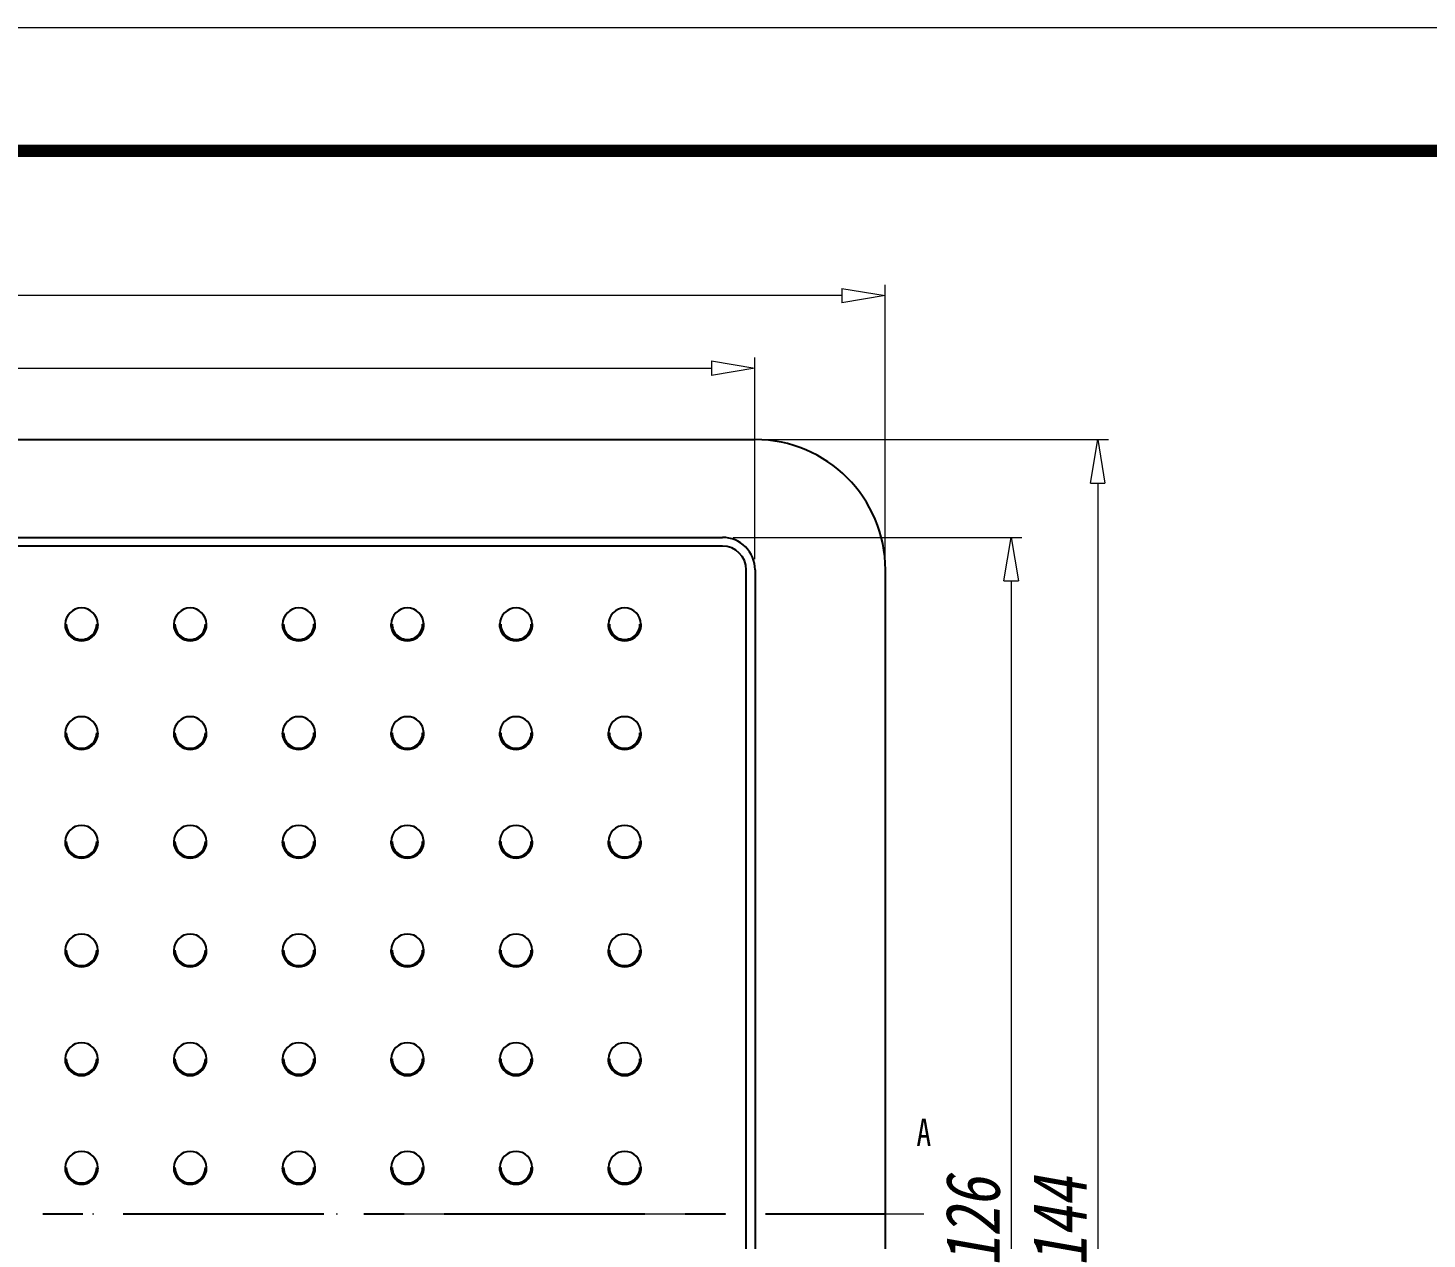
# Model space of a CAD drawing. Header units: millimetres. Extents: x 2151 to 2806, y 681 to 1136.
# Drawn here: x 2346.6 to 2475.4, y 1024.8 to 1136.3 of the extents above; entities that cross this region are included whole.
import ezdxf
from ezdxf.enums import TextEntityAlignment as Align

# ---------------------------------------------------------------- set-up
doc = ezdxf.new("R2010")
doc.units = ezdxf.units.MM
doc.linetypes.add('CENTER', pattern=[50.8, 31.75, -6.35, 6.35, -6.35])
doc.linetypes.add('DIVIDE', pattern=[31.75, 12.7, -6.35, 0, -6.35, 0, -6.35])
for name, color, linetype, lineweight in [('dim', 82, 'Continuous', 9), ('from', 7, 'Continuous', 13), ('hatch', 56, 'Continuous', 9)]:
    doc.layers.add(name, color=color, linetype=linetype, lineweight=lineweight)
doc.styles.add('wuwei', font='SimSun.ttf', dxfattribs={"width": 0.8, "oblique": 10})
doc.dimstyles.new('wuwei', dxfattribs={"dimscale": 2, "dimtxt": 2.5, "dimasz": 1.5, "dimexe": 0.3, "dimexo": 0.3, "dimgap": 0.5, "dimtad": 1, "dimdsep": 46, "dimtxsty": 'wuwei', "dimblk": 'CLOSEDBLANK', "dimcen": 0, "dimclrd": 42, "dimclre": 40, "dimclrt": 74, "dimazin": 2, "dimtfac": 1, "dimtofl": 0, "dimtmove": 0, "dimatfit": 3, "dimfxl": 0, "dimlwd": 5, "dimlwe": 5, "dimarcsym": 0})

# ---------------------------------------------------------------- blocks, each defined once
blk = doc.blocks.new('_ClosedBlank')
at = {"color": 0, "linetype": 'ByBlock', "lineweight": -2}
for p, q in [((-1, 0.167), (0, 0)), ((-1, 0.167), (-1, -0.167)), ((0, 0), (-1, -0.167))]:
    blk.add_line(p, q, dxfattribs=at)
blk = doc.blocks.new('*D19')
at = {"layer": 'Defpoints', "color": 0}
for p in [(2413.49, 1104.95), (2219.49, 1086.39), (2413.49, 1086.39)]:
    blk.add_point(p, dxfattribs=at)
at = {"layer": 'dim', "color": 40, "lineweight": 5}
for p, q in [((2219.49, 1087.39), (2219.49, 1105.95)), ((2413.49, 1087.39), (2413.49, 1105.95))]:
    blk.add_line(p, q, dxfattribs=at)
at = {"layer": 'dim', "color": 42, "lineweight": 5}
blk.add_line((2223.49, 1104.95), (2409.49, 1104.95), dxfattribs=at)
at = {"layer": 'dim', "color": 42, "lineweight": 5, "xscale": 4, "yscale": 4, "zscale": 4, "rotation": 180}
blk.add_blockref('_ClosedBlank', (2219.49, 1104.95), dxfattribs=at)
at = {"layer": 'dim', "color": 42, "lineweight": 5, "xscale": 4, "yscale": 4, "zscale": 4}
blk.add_blockref('_ClosedBlank', (2413.49, 1104.95), dxfattribs=at)
at = {"layer": 'dim', "color": 74, "insert": (2316.49, 1108.45), "char_height": 5, "attachment_point": 5, "style": 'wuwei'}
blk.add_mtext('194', dxfattribs=at)
blk = doc.blocks.new('*D20')
at = {"layer": 'Defpoints', "color": 0}
for p in [(2207.49, 1111.63), (2207.49, 1086.4), (2425.49, 1086.4)]:
    blk.add_point(p, dxfattribs=at)
at = {"layer": 'dim', "color": 40, "lineweight": 5}
for p, q in [((2207.49, 1087.4), (2207.49, 1112.63)), ((2425.49, 1087.4), (2425.49, 1112.63))]:
    blk.add_line(p, q, dxfattribs=at)
at = {"layer": 'dim', "color": 42, "lineweight": 5}
blk.add_line((2421.49, 1111.63), (2211.49, 1111.63), dxfattribs=at)
at = {"layer": 'dim', "color": 42, "lineweight": 5, "xscale": 4, "yscale": 4, "zscale": 4, "rotation": 180}
blk.add_blockref('_ClosedBlank', (2207.49, 1111.63), dxfattribs=at)
at = {"layer": 'dim', "color": 42, "lineweight": 5, "xscale": 4, "yscale": 4, "zscale": 4}
blk.add_blockref('_ClosedBlank', (2425.49, 1111.63), dxfattribs=at)
at = {"layer": 'dim', "color": 74, "insert": (2316.49, 1115.13), "char_height": 5, "attachment_point": 5, "style": 'wuwei'}
blk.add_mtext('218', dxfattribs=at)
blk = doc.blocks.new('*D21')
at = {"layer": 'Defpoints', "color": 0}
for p in [(2413.49, 1098.39), (2413.5, 954.39), (2445.04, 954.39)]:
    blk.add_point(p, dxfattribs=at)
at = {"layer": 'dim', "color": 40, "lineweight": 5}
for p, q in [((2414.49, 1098.39), (2446.04, 1098.39)), ((2414.5, 954.39), (2446.04, 954.39))]:
    blk.add_line(p, q, dxfattribs=at)
at = {"layer": 'dim', "color": 42, "lineweight": 5}
blk.add_line((2445.04, 1094.39), (2445.04, 958.39), dxfattribs=at)
at = {"layer": 'dim', "color": 42, "lineweight": 5, "xscale": 4, "yscale": 4, "zscale": 4}
for p, rotation in [((2445.04, 1098.39), 90), ((2445.04, 954.39), 270)]:
    blk.add_blockref('_ClosedBlank', p, dxfattribs=dict(at, rotation=rotation))
at = {"layer": 'dim', "color": 74, "insert": (2441.54, 1026.39), "char_height": 5, "attachment_point": 5, "rotation": 90, "style": 'wuwei'}
blk.add_mtext('144', dxfattribs=at)
blk = doc.blocks.new('*D22')
at = {"layer": 'Defpoints', "color": 0}
for p in [(2410.49, 1089.39), (2410.49, 963.39), (2437.07, 963.39)]:
    blk.add_point(p, dxfattribs=at)
at = {"layer": 'dim', "color": 40, "lineweight": 5}
for p, q in [((2411.49, 1089.39), (2438.07, 1089.39)), ((2411.49, 963.39), (2438.07, 963.39))]:
    blk.add_line(p, q, dxfattribs=at)
at = {"layer": 'dim', "color": 42, "lineweight": 5}
blk.add_line((2437.07, 1085.39), (2437.07, 967.39), dxfattribs=at)
at = {"layer": 'dim', "color": 42, "lineweight": 5, "xscale": 4, "yscale": 4, "zscale": 4}
for p, rotation in [((2437.07, 1089.39), 90), ((2437.07, 963.39), 270)]:
    blk.add_blockref('_ClosedBlank', p, dxfattribs=dict(at, rotation=rotation))
at = {"layer": 'dim', "color": 74, "insert": (2433.57, 1026.39), "char_height": 5, "attachment_point": 5, "rotation": 90, "style": 'wuwei'}
blk.add_mtext('126', dxfattribs=at)

msp = doc.modelspace()

# ---------------------------------------------------------------- linework, layer by layer
at = {"color": 7, "linetype": 'Continuous'}
for p, q in [((2258.069, 1098.39), (2413.502, 1098.39)), ((2222.494, 1089.39), (2410.494, 1089.39)), ((2410.494, 1088.59), (2222.494, 1088.59)), ((2412.694, 966.39), (2412.694, 1086.39)), ((2413.494, 1086.39), (2413.494, 966.39)), ((2425.494, 966.382), (2425.494, 1086.397)), ((2350.095, 1081.414), (2349.995, 1081.414)), ((2352.994, 1081.414), (2352.894, 1081.414)), ((2353, 1081.409), (2353.005, 1081.403)), ((2360.095, 1081.414), (2359.995, 1081.414)), ((2362.994, 1081.414), (2362.894, 1081.414)), ((2363, 1081.409), (2363.005, 1081.403)), ((2370.095, 1081.414), (2369.995, 1081.414)), ((2372.994, 1081.414), (2372.894, 1081.414)), ((2373, 1081.409), (2373.005, 1081.403)), ((2380.095, 1081.414), (2379.995, 1081.414)), ((2382.994, 1081.414), (2382.894, 1081.414)), ((2383, 1081.409), (2383.005, 1081.403)), ((2390.095, 1081.414), (2389.995, 1081.414)), ((2392.994, 1081.414), (2392.894, 1081.414)), ((2393, 1081.409), (2393.005, 1081.403)), ((2400.095, 1081.414), (2399.995, 1081.414)), ((2402.994, 1081.414), (2402.894, 1081.414)), ((2403, 1081.409), (2403.005, 1081.403)), ((2350.095, 1071.414), (2349.995, 1071.414)), ((2350.371, 1070.39), (2350.546, 1070.39)), ((2352.994, 1071.414), (2352.894, 1071.414)), ((2353, 1071.409), (2353.005, 1071.403)), ((2360.095, 1071.414), (2359.995, 1071.414)), ((2360.371, 1070.39), (2360.546, 1070.39)), ((2362.443, 1070.39), (2362.618, 1070.39)), ((2362.994, 1071.414), (2362.894, 1071.414)), ((2363, 1071.409), (2363.005, 1071.403)), ((2370.095, 1071.414), (2369.995, 1071.414)), ((2372.443, 1070.39), (2372.618, 1070.39)), ((2372.994, 1071.414), (2372.894, 1071.414)), ((2373, 1071.409), (2373.005, 1071.403)), ((2380.095, 1071.414), (2379.995, 1071.414)), ((2380.371, 1070.39), (2380.546, 1070.39)), ((2382.994, 1071.414), (2382.894, 1071.414)), ((2383, 1071.409), (2383.005, 1071.403)), ((2390.095, 1071.414), (2389.995, 1071.414)), ((2392.994, 1071.414), (2392.894, 1071.414)), ((2393, 1071.409), (2393.005, 1071.403)), ((2400.095, 1071.414), (2399.995, 1071.414)), ((2402.994, 1071.414), (2402.894, 1071.414)), ((2403, 1071.409), (2403.005, 1071.403)), ((2350.926, 1069.988), (2351.494, 1069.988)), ((2351.521, 1070.025), (2351.521, 1069.87)), ((2371.468, 1069.87), (2371.468, 1070.025)), ((2371.494, 1069.988), (2372.063, 1069.988)), ((2380.926, 1069.988), (2381.093, 1069.988)), ((2381.093, 1069.988), (2381.147, 1070.042)), ((2381.093, 1069.988), (2381.093, 1069.932)), ((2381.494, 1070.025), (2381.494, 1069.865)), ((2350.095, 1061.414), (2349.995, 1061.414)), ((2352.994, 1061.414), (2352.894, 1061.414)), ((2353, 1061.409), (2353.005, 1061.403)), ((2360.095, 1061.414), (2359.995, 1061.414)), ((2362.994, 1061.414), (2362.894, 1061.414)), ((2363, 1061.409), (2363.005, 1061.403)), ((2370.095, 1061.414), (2369.995, 1061.414)), ((2372.994, 1061.414), (2372.894, 1061.414)), ((2373, 1061.409), (2373.005, 1061.403)), ((2380.095, 1061.363), (2379.994, 1061.363)), ((2380.095, 1061.414), (2379.995, 1061.414)), ((2382.994, 1061.414), (2382.894, 1061.414)), ((2383, 1061.409), (2383.005, 1061.403)), ((2390.095, 1061.414), (2389.995, 1061.414)), ((2392.994, 1061.414), (2392.894, 1061.414)), ((2393, 1061.409), (2393.005, 1061.403)), ((2400.095, 1061.414), (2399.995, 1061.414)), ((2402.994, 1061.414), (2402.894, 1061.414)), ((2403, 1061.409), (2403.005, 1061.403)), ((2350.371, 1060.39), (2350.546, 1060.39)), ((2350.926, 1059.988), (2351.494, 1059.988)), ((2351.521, 1060.025), (2351.521, 1059.87)), ((2360.371, 1060.39), (2360.546, 1060.39)), ((2362.443, 1060.39), (2362.618, 1060.39)), ((2370.371, 1060.39), (2370.546, 1060.39)), ((2370.926, 1059.988), (2371.093, 1059.988)), ((2371.093, 1059.988), (2371.147, 1060.042)), ((2371.093, 1059.988), (2371.093, 1059.932)), ((2371.494, 1060.025), (2371.494, 1059.865)), ((2350.095, 1051.414), (2349.995, 1051.414)), ((2352.994, 1051.414), (2352.894, 1051.414)), ((2353, 1051.409), (2353.005, 1051.403)), ((2360.095, 1051.414), (2359.995, 1051.414)), ((2362.994, 1051.414), (2362.894, 1051.414)), ((2363, 1051.409), (2363.005, 1051.403)), ((2370.095, 1051.414), (2369.995, 1051.414)), ((2370.064, 1051.39), (2370.064, 1050.903)), ((2370.126, 1051.003), (2370.126, 1050.766)), ((2372.994, 1051.414), (2372.894, 1051.414)), ((2373, 1051.409), (2373.005, 1051.403)), ((2380.095, 1051.414), (2379.995, 1051.414)), ((2380.064, 1051.39), (2380.064, 1050.903)), ((2380.126, 1051.003), (2380.126, 1050.766)), ((2382.994, 1051.414), (2382.894, 1051.414)), ((2383, 1051.409), (2383.005, 1051.403)), ((2390.095, 1051.414), (2389.995, 1051.414)), ((2392.994, 1051.414), (2392.894, 1051.414)), ((2393, 1051.409), (2393.005, 1051.403)), ((2400.095, 1051.414), (2399.995, 1051.414)), ((2402.994, 1051.414), (2402.894, 1051.414)), ((2403, 1051.409), (2403.005, 1051.403)), ((2350.371, 1050.39), (2350.546, 1050.39)), ((2350.926, 1049.988), (2351.494, 1049.988)), ((2351.521, 1050.025), (2351.521, 1049.87)), ((2360.371, 1050.39), (2360.546, 1050.39)), ((2360.926, 1049.988), (2361.093, 1049.988)), ((2361.093, 1049.988), (2361.147, 1050.042)), ((2361.093, 1049.988), (2361.093, 1049.932)), ((2361.494, 1050.025), (2361.494, 1049.865)), ((2371.093, 1050.068), (2371.093, 1049.932)), ((2371.494, 1050.025), (2371.494, 1049.865)), ((2381.093, 1050.068), (2381.093, 1049.932)), ((2381.494, 1050.025), (2381.494, 1049.865)), ((2350.095, 1041.414), (2349.995, 1041.414)), ((2352.994, 1041.414), (2352.894, 1041.414)), ((2353, 1041.409), (2353.005, 1041.403)), ((2360.095, 1041.414), (2359.995, 1041.414)), ((2360.064, 1041.39), (2360.064, 1040.903)), ((2360.126, 1041.003), (2360.126, 1040.766)), ((2362.994, 1041.414), (2362.894, 1041.414)), ((2363, 1041.409), (2363.005, 1041.403)), ((2370.095, 1041.414), (2369.995, 1041.414)), ((2370.064, 1041.39), (2370.064, 1040.903)), ((2370.126, 1041.003), (2370.126, 1040.766)), ((2372.994, 1041.414), (2372.894, 1041.414)), ((2373, 1041.409), (2373.005, 1041.403)), ((2380.095, 1041.414), (2379.995, 1041.414)), ((2380.064, 1041.39), (2380.064, 1040.903)), ((2380.126, 1041.003), (2380.126, 1040.766)), ((2382.994, 1041.414), (2382.894, 1041.414)), ((2383, 1041.409), (2383.005, 1041.403)), ((2390.095, 1041.414), (2389.995, 1041.414)), ((2392.994, 1041.414), (2392.894, 1041.414)), ((2393, 1041.409), (2393.005, 1041.403)), ((2400.095, 1041.414), (2399.995, 1041.414)), ((2402.994, 1041.414), (2402.894, 1041.414)), ((2403, 1041.409), (2403.005, 1041.403)), ((2350.371, 1040.39), (2350.546, 1040.39)), ((2350.926, 1039.988), (2351.093, 1039.988)), ((2351.093, 1039.988), (2351.147, 1040.042)), ((2351.093, 1039.988), (2351.093, 1039.932)), ((2351.494, 1040.025), (2351.494, 1039.865)), ((2361.093, 1040.068), (2361.093, 1039.932)), ((2361.494, 1040.025), (2361.494, 1039.865)), ((2371.093, 1040.068), (2371.093, 1039.932)), ((2371.494, 1040.025), (2371.494, 1039.865)), ((2381.093, 1040.068), (2381.093, 1039.932)), ((2381.494, 1040.025), (2381.494, 1039.865)), ((2350.095, 1031.363), (2349.994, 1031.363)), ((2350.095, 1031.414), (2349.995, 1031.414)), ((2352.994, 1031.414), (2352.894, 1031.414)), ((2353, 1031.409), (2353.005, 1031.403)), ((2360.095, 1031.363), (2359.994, 1031.363)), ((2360.095, 1031.414), (2359.995, 1031.414)), ((2362.994, 1031.414), (2362.894, 1031.414)), ((2363, 1031.409), (2363.005, 1031.403)), ((2370.095, 1031.363), (2369.994, 1031.363)), ((2370.095, 1031.414), (2369.995, 1031.414)), ((2372.994, 1031.414), (2372.894, 1031.414)), ((2373, 1031.409), (2373.005, 1031.403)), ((2380.095, 1031.363), (2379.994, 1031.363)), ((2380.095, 1031.414), (2379.995, 1031.414)), ((2382.994, 1031.414), (2382.894, 1031.414)), ((2383, 1031.409), (2383.005, 1031.403)), ((2390.095, 1031.414), (2389.995, 1031.414)), ((2392.994, 1031.414), (2392.894, 1031.414)), ((2393, 1031.409), (2393.005, 1031.403)), ((2400.095, 1031.414), (2399.995, 1031.414)), ((2402.994, 1031.414), (2402.894, 1031.414)), ((2403, 1031.409), (2403.005, 1031.403))]:
    msp.add_line(p, q, dxfattribs=at)
at = {"color": 1, "linetype": 'CENTER', "ltscale": 0.582}
msp.add_line((2207.494, 1027.14), (2425.494, 1027.14), dxfattribs=at)
at = {"color": 7, "linetype": 'Continuous'}
for centre, radius, start, end in [((2410.494, 1086.39), 3, 0, 90), ((2410.494, 1086.39), 2.2, 0, 90), ((2351.494, 1081.39), 1.5, 0.93375, 179.06625), ((2361.494, 1081.39), 1.5, 0.93375, 179.06625), ((2371.494, 1081.39), 1.5, 0.93375, 179.06625), ((2381.494, 1081.39), 1.5, 0.93375, 179.06625), ((2391.494, 1081.39), 1.5, 0.93375, 179.06625), ((2401.494, 1081.39), 1.5, 0.93375, 179.06625), ((2351.295, 1081.339), 1.319, 187.31203, 194.7472), ((2351.494, 1081.39), 1.524, 194.67807, 345.32193), ((2351.494, 1081.39), 1.4, 178.99954, 1.00046), ((2361.295, 1081.339), 1.319, 187.31203, 194.7472), ((2361.494, 1081.39), 1.524, 194.67807, 345.32193), ((2361.494, 1081.39), 1.4, 178.99954, 1.00046), ((2371.295, 1081.339), 1.319, 187.31203, 194.7472), ((2371.494, 1081.39), 1.524, 194.67807, 345.32193), ((2371.494, 1081.39), 1.4, 178.99954, 1.00046), ((2381.295, 1081.339), 1.319, 187.31203, 194.7472), ((2381.494, 1081.39), 1.524, 194.67807, 345.32193), ((2381.494, 1081.39), 1.4, 178.99954, 1.00046), ((2391.295, 1081.339), 1.319, 187.31203, 194.7472), ((2391.494, 1081.39), 1.524, 194.67807, 345.32193), ((2391.494, 1081.39), 1.4, 178.99954, 1.00046), ((2401.295, 1081.339), 1.319, 187.31203, 194.7472), ((2401.494, 1081.39), 1.524, 194.67807, 345.32193), ((2401.494, 1081.39), 1.4, 178.99954, 1.00046), ((2351.494, 1071.39), 1.5, 0.93375, 179.06625), ((2361.494, 1071.39), 1.5, 0.93375, 179.06625), ((2371.494, 1071.39), 1.5, 0.93375, 179.06625), ((2381.494, 1071.39), 1.5, 0.93375, 179.06625), ((2391.494, 1071.39), 1.5, 0.93375, 179.06625), ((2401.494, 1071.39), 1.5, 0.93375, 179.06625), ((2351.295, 1071.339), 1.319, 187.31203, 194.7472), ((2351.494, 1071.39), 1.524, 194.67807, 345.32193), ((2351.494, 1071.39), 1.4, 178.99954, 1.00046), ((2361.295, 1071.339), 1.319, 187.31203, 194.7472), ((2361.494, 1071.39), 1.524, 194.67807, 345.32193), ((2361.494, 1071.39), 1.4, 178.99954, 1.00046), ((2371.295, 1071.339), 1.319, 187.31203, 194.7472), ((2371.494, 1071.39), 1.524, 194.67807, 345.32193), ((2371.494, 1071.39), 1.4, 178.99954, 1.00046), ((2381.295, 1071.339), 1.319, 187.31203, 194.7472), ((2381.494, 1071.39), 1.524, 194.67807, 345.32193), ((2381.494, 1071.39), 1.4, 178.99954, 1.00046), ((2391.295, 1071.339), 1.319, 187.31203, 194.7472), ((2391.494, 1071.39), 1.524, 194.67807, 345.32193), ((2391.494, 1071.39), 1.4, 178.99954, 1.00046), ((2401.295, 1071.339), 1.319, 187.31203, 194.7472), ((2401.494, 1071.39), 1.524, 194.67807, 345.32193), ((2401.494, 1071.39), 1.4, 178.99954, 1.00046), ((2351.494, 1061.39), 1.5, 0.93375, 179.06625), ((2361.494, 1061.39), 1.5, 0.93375, 179.06625), ((2371.494, 1061.39), 1.5, 0.93375, 179.06625), ((2381.494, 1061.39), 1.5, 0.93375, 179.06625), ((2391.494, 1061.39), 1.5, 0.93375, 179.06625), ((2401.494, 1061.39), 1.5, 0.93375, 179.06625), ((2351.494, 1061.39), 1.4, 178.99954, 1.00046), ((2361.494, 1061.39), 1.4, 178.99954, 1.00046), ((2371.494, 1061.39), 1.4, 178.99954, 1.00046), ((2381.494, 1061.39), 1.4, 178.99954, 1.00046), ((2391.494, 1061.39), 1.4, 178.99954, 1.00046), ((2401.494, 1061.39), 1.4, 178.99954, 1.00046), ((2351.295, 1061.339), 1.319, 187.31203, 194.7472), ((2351.494, 1061.39), 1.524, 194.67807, 345.32193), ((2361.295, 1061.339), 1.319, 187.31203, 194.7472), ((2361.494, 1061.39), 1.524, 194.67807, 345.32193), ((2371.295, 1061.339), 1.319, 187.31203, 194.7472), ((2371.494, 1061.39), 1.524, 194.67807, 345.32193), ((2381.295, 1061.339), 1.319, 187.31203, 194.7472), ((2381.494, 1061.39), 1.524, 194.67807, 345.32193), ((2391.295, 1061.339), 1.319, 187.31203, 194.7472), ((2391.494, 1061.39), 1.524, 194.67807, 345.32193), ((2401.295, 1061.339), 1.319, 187.31203, 194.7472), ((2401.494, 1061.39), 1.524, 194.67807, 345.32193), ((2351.494, 1051.39), 1.5, 0.93375, 179.06625), ((2361.494, 1051.39), 1.5, 0.93375, 179.06625), ((2371.494, 1051.39), 1.5, 0.93375, 179.06625), ((2381.494, 1051.39), 1.5, 0.93375, 179.06625), ((2391.494, 1051.39), 1.5, 0.93375, 179.06625), ((2401.494, 1051.39), 1.5, 0.93375, 179.06625), ((2351.295, 1051.339), 1.319, 187.31203, 194.7472), ((2351.494, 1051.39), 1.524, 194.67807, 345.32193), ((2351.494, 1051.39), 1.4, 178.99954, 1.00046), ((2361.295, 1051.339), 1.319, 187.31203, 194.7472), ((2361.494, 1051.39), 1.524, 194.67807, 345.32193), ((2361.494, 1051.39), 1.4, 178.99954, 1.00046), ((2371.295, 1051.339), 1.319, 187.31203, 194.7472), ((2371.494, 1051.39), 1.524, 194.67807, 345.32193), ((2371.494, 1051.39), 1.4, 178.99954, 1.00046), ((2381.295, 1051.339), 1.319, 187.31203, 194.7472), ((2381.494, 1051.39), 1.524, 194.67807, 345.32193), ((2381.494, 1051.39), 1.4, 178.99954, 1.00046), ((2391.295, 1051.339), 1.319, 187.31203, 194.7472), ((2391.494, 1051.39), 1.524, 194.67807, 345.32193), ((2391.494, 1051.39), 1.4, 178.99954, 1.00046), ((2401.295, 1051.339), 1.319, 187.31203, 194.7472), ((2401.494, 1051.39), 1.524, 194.67807, 345.32193), ((2401.494, 1051.39), 1.4, 178.99954, 1.00046), ((2351.494, 1041.39), 1.5, 0.93375, 179.06625), ((2361.494, 1041.39), 1.5, 0.93375, 179.06625), ((2371.494, 1041.39), 1.5, 0.93375, 179.06625), ((2381.494, 1041.39), 1.5, 0.93375, 179.06625), ((2391.494, 1041.39), 1.5, 0.93375, 179.06625), ((2401.494, 1041.39), 1.5, 0.93375, 179.06625), ((2351.295, 1041.339), 1.319, 187.31203, 194.7472), ((2351.494, 1041.39), 1.524, 194.67807, 345.32193), ((2351.494, 1041.39), 1.4, 178.99954, 1.00046), ((2361.295, 1041.339), 1.319, 187.31203, 194.7472), ((2361.494, 1041.39), 1.524, 194.67807, 345.32193), ((2361.494, 1041.39), 1.4, 178.99954, 1.00046), ((2371.295, 1041.339), 1.319, 187.31203, 194.7472), ((2371.494, 1041.39), 1.524, 194.67807, 345.32193), ((2371.494, 1041.39), 1.4, 178.99954, 1.00046), ((2381.295, 1041.339), 1.319, 187.31203, 194.7472), ((2381.494, 1041.39), 1.524, 194.67807, 345.32193), ((2381.494, 1041.39), 1.4, 178.99954, 1.00046), ((2391.295, 1041.339), 1.319, 187.31203, 194.7472), ((2391.494, 1041.39), 1.524, 194.67807, 345.32193), ((2391.494, 1041.39), 1.4, 178.99954, 1.00046), ((2401.295, 1041.339), 1.319, 187.31203, 194.7472), ((2401.494, 1041.39), 1.524, 194.67807, 345.32193), ((2401.494, 1041.39), 1.4, 178.99954, 1.00046), ((2351.494, 1031.39), 1.5, 0.93375, 179.06625), ((2361.494, 1031.39), 1.5, 0.93375, 179.06625), ((2371.494, 1031.39), 1.5, 0.93375, 179.06625), ((2381.494, 1031.39), 1.5, 0.93375, 179.06625), ((2391.494, 1031.39), 1.5, 0.93375, 179.06625), ((2401.494, 1031.39), 1.5, 0.93375, 179.06625), ((2351.295, 1031.339), 1.319, 187.31203, 194.7472), ((2351.494, 1031.39), 1.524, 194.67807, 345.32193), ((2351.494, 1031.39), 1.4, 178.99954, 1.00046), ((2361.295, 1031.339), 1.319, 187.31203, 194.7472), ((2361.494, 1031.39), 1.524, 194.67807, 345.32193), ((2361.494, 1031.39), 1.4, 178.99954, 1.00046), ((2371.295, 1031.339), 1.319, 187.31203, 194.7472), ((2371.494, 1031.39), 1.524, 194.67807, 345.32193), ((2371.494, 1031.39), 1.4, 178.99954, 1.00046), ((2381.295, 1031.339), 1.319, 187.31203, 194.7472), ((2381.494, 1031.39), 1.524, 194.67807, 345.32193), ((2381.494, 1031.39), 1.4, 178.99954, 1.00046), ((2391.295, 1031.339), 1.319, 187.31203, 194.7472), ((2391.494, 1031.39), 1.524, 194.67807, 345.32193), ((2391.494, 1031.39), 1.4, 178.99954, 1.00046), ((2401.295, 1031.339), 1.319, 187.31203, 194.7472), ((2401.494, 1031.39), 1.524, 194.67807, 345.32193), ((2401.494, 1031.39), 1.4, 178.99954, 1.00046), ((2405.093, 1033.687), 5.449, 221.56092, 223.88723), ((2405.096, 1033.691), 5.402, 222.70193, 224.54035), ((2405.095, 1033.691), 5.097, 226.14291, 228.36716)]:
    msp.add_arc(centre, radius, start, end, dxfattribs=at)
msp.add_ellipse((2413.487, 1086.382), major_axis=(8.496, 8.496), ratio=0.9987828, start_param=-0.7847892, end_param=0.7847892, dxfattribs=at)
for points, start_tangent, end_tangent in [([(2349.98, 1081.39), (2349.977, 1081.309), (2349.987, 1081.171)], (-0.12877, -0.9916745), (0.1259544, -0.992036)), ([(2349.981, 1081.399), (2349.98, 1081.39)], (-0.2560119, -0.9666736), (-0.12877, -0.9916745)), ([(2349.984, 1081.403), (2349.981, 1081.399)], (-0.7102542, -0.7039453), (-0.2560119, -0.9666736)), ([(2352.969, 1081.003), (2353.002, 1081.171), (2353.012, 1081.309), (2353.009, 1081.39)], (0.2533877, 0.9673648), (-0.12877, 0.9916745)), ([(2353.009, 1081.39), (2353.007, 1081.399), (2353.005, 1081.4)], (-0.12877, 0.9916745), (-0.9641251, 0.2654483)), ([(2359.98, 1081.39), (2359.977, 1081.309), (2359.987, 1081.171)], (-0.12877, -0.9916745), (0.1259544, -0.992036)), ([(2359.981, 1081.399), (2359.98, 1081.39)], (-0.2560119, -0.9666736), (-0.12877, -0.9916745)), ([(2359.984, 1081.403), (2359.981, 1081.399)], (-0.7102542, -0.7039453), (-0.2560119, -0.9666736)), ([(2362.969, 1081.003), (2363.002, 1081.171), (2363.012, 1081.309), (2363.009, 1081.39)], (0.2533877, 0.9673648), (-0.12877, 0.9916745)), ([(2363.009, 1081.39), (2363.007, 1081.399), (2363.005, 1081.4)], (-0.12877, 0.9916745), (-0.9641251, 0.2654483)), ([(2369.98, 1081.39), (2369.977, 1081.309), (2369.987, 1081.171)], (-0.12877, -0.9916745), (0.1259544, -0.992036)), ([(2369.981, 1081.399), (2369.98, 1081.39)], (-0.2560119, -0.9666736), (-0.12877, -0.9916745)), ([(2369.984, 1081.403), (2369.981, 1081.399)], (-0.7102542, -0.7039453), (-0.2560119, -0.9666736)), ([(2372.969, 1081.003), (2373.002, 1081.171), (2373.012, 1081.309), (2373.009, 1081.39)], (0.2533877, 0.9673648), (-0.12877, 0.9916745)), ([(2373.009, 1081.39), (2373.007, 1081.399), (2373.005, 1081.4)], (-0.12877, 0.9916745), (-0.9641251, 0.2654483)), ([(2379.98, 1081.39), (2379.977, 1081.309), (2379.987, 1081.171)], (-0.12877, -0.9916745), (0.1259544, -0.992036)), ([(2379.981, 1081.399), (2379.98, 1081.39)], (-0.2560119, -0.9666736), (-0.12877, -0.9916745)), ([(2379.984, 1081.403), (2379.981, 1081.399)], (-0.7102542, -0.7039453), (-0.2560119, -0.9666736)), ([(2382.969, 1081.003), (2383.002, 1081.171), (2383.012, 1081.309), (2383.009, 1081.39)], (0.2533877, 0.9673648), (-0.12877, 0.9916745)), ([(2383.009, 1081.39), (2383.007, 1081.399), (2383.005, 1081.4)], (-0.12877, 0.9916745), (-0.9641251, 0.2654483)), ([(2389.98, 1081.39), (2389.977, 1081.309), (2389.987, 1081.171)], (-0.12877, -0.9916745), (0.1259544, -0.992036)), ([(2389.981, 1081.399), (2389.98, 1081.39)], (-0.2560119, -0.9666736), (-0.12877, -0.9916745)), ([(2389.984, 1081.403), (2389.981, 1081.399)], (-0.7102542, -0.7039453), (-0.2560119, -0.9666736)), ([(2392.969, 1081.003), (2393.002, 1081.171), (2393.012, 1081.309), (2393.009, 1081.39)], (0.2533877, 0.9673648), (-0.12877, 0.9916745)), ([(2393.009, 1081.39), (2393.007, 1081.399), (2393.005, 1081.4)], (-0.12877, 0.9916745), (-0.9641251, 0.2654483)), ([(2399.98, 1081.39), (2399.977, 1081.309), (2399.987, 1081.171)], (-0.12877, -0.9916745), (0.1259544, -0.992036)), ([(2399.981, 1081.399), (2399.98, 1081.39)], (-0.2560119, -0.9666736), (-0.12877, -0.9916745)), ([(2399.984, 1081.403), (2399.981, 1081.399)], (-0.7102542, -0.7039453), (-0.2560119, -0.9666736)), ([(2402.969, 1081.003), (2403.002, 1081.171), (2403.012, 1081.309), (2403.009, 1081.39)], (0.2533877, 0.9673648), (-0.12877, 0.9916745)), ([(2403.009, 1081.39), (2403.007, 1081.399), (2403.005, 1081.4)], (-0.12877, 0.9916745), (-0.9641251, 0.2654483)), ([(2349.98, 1071.39), (2349.977, 1071.309), (2349.987, 1071.171)], (-0.12877, -0.9916745), (0.1259544, -0.992036)), ([(2349.981, 1071.399), (2349.98, 1071.39)], (-0.2560119, -0.9666736), (-0.12877, -0.9916745)), ([(2349.984, 1071.403), (2349.981, 1071.399)], (-0.7102542, -0.7039453), (-0.2560119, -0.9666736)), ([(2352.969, 1071.003), (2353.002, 1071.171), (2353.012, 1071.309), (2353.009, 1071.39)], (0.2533877, 0.9673648), (-0.12877, 0.9916745)), ([(2353.009, 1071.39), (2353.007, 1071.399), (2353.005, 1071.4)], (-0.12877, 0.9916745), (-0.9641251, 0.2654483)), ([(2359.98, 1071.39), (2359.977, 1071.309), (2359.987, 1071.171)], (-0.12877, -0.9916745), (0.1259544, -0.992036)), ([(2359.981, 1071.399), (2359.98, 1071.39)], (-0.2560119, -0.9666736), (-0.12877, -0.9916745)), ([(2359.984, 1071.403), (2359.981, 1071.399)], (-0.7102542, -0.7039453), (-0.2560119, -0.9666736)), ([(2362.969, 1071.003), (2363.002, 1071.171), (2363.012, 1071.309), (2363.009, 1071.39)], (0.2533877, 0.9673648), (-0.12877, 0.9916745)), ([(2363.009, 1071.39), (2363.007, 1071.399), (2363.005, 1071.4)], (-0.12877, 0.9916745), (-0.9641251, 0.2654483)), ([(2369.98, 1071.39), (2369.977, 1071.309), (2369.987, 1071.171)], (-0.12877, -0.9916745), (0.1259544, -0.992036)), ([(2369.981, 1071.399), (2369.98, 1071.39)], (-0.2560119, -0.9666736), (-0.12877, -0.9916745)), ([(2369.984, 1071.403), (2369.981, 1071.399)], (-0.7102542, -0.7039453), (-0.2560119, -0.9666736)), ([(2372.969, 1071.003), (2373.002, 1071.171), (2373.012, 1071.309), (2373.009, 1071.39)], (0.2533877, 0.9673648), (-0.12877, 0.9916745)), ([(2373.009, 1071.39), (2373.007, 1071.399), (2373.005, 1071.4)], (-0.12877, 0.9916745), (-0.9641251, 0.2654483)), ([(2379.98, 1071.39), (2379.977, 1071.309), (2379.987, 1071.171)], (-0.12877, -0.9916745), (0.1259544, -0.992036)), ([(2379.981, 1071.399), (2379.98, 1071.39)], (-0.2560119, -0.9666736), (-0.12877, -0.9916745)), ([(2379.984, 1071.403), (2379.981, 1071.399)], (-0.7102542, -0.7039453), (-0.2560119, -0.9666736)), ([(2382.969, 1071.003), (2383.002, 1071.171), (2383.012, 1071.309), (2383.009, 1071.39)], (0.2533877, 0.9673648), (-0.12877, 0.9916745)), ([(2383.009, 1071.39), (2383.007, 1071.399), (2383.005, 1071.4)], (-0.12877, 0.9916745), (-0.9641251, 0.2654483)), ([(2389.98, 1071.39), (2389.977, 1071.309), (2389.987, 1071.171)], (-0.12877, -0.9916745), (0.1259544, -0.992036)), ([(2389.981, 1071.399), (2389.98, 1071.39)], (-0.2560119, -0.9666736), (-0.12877, -0.9916745)), ([(2389.984, 1071.403), (2389.981, 1071.399)], (-0.7102542, -0.7039453), (-0.2560119, -0.9666736)), ([(2392.969, 1071.003), (2393.002, 1071.171), (2393.012, 1071.309), (2393.009, 1071.39)], (0.2533877, 0.9673648), (-0.12877, 0.9916745)), ([(2393.009, 1071.39), (2393.007, 1071.399), (2393.005, 1071.4)], (-0.12877, 0.9916745), (-0.9641251, 0.2654483)), ([(2399.98, 1071.39), (2399.977, 1071.309), (2399.987, 1071.171)], (-0.12877, -0.9916745), (0.1259544, -0.992036)), ([(2399.981, 1071.399), (2399.98, 1071.39)], (-0.2560119, -0.9666736), (-0.12877, -0.9916745)), ([(2399.984, 1071.403), (2399.981, 1071.399)], (-0.7102542, -0.7039453), (-0.2560119, -0.9666736)), ([(2402.969, 1071.003), (2403.002, 1071.171), (2403.012, 1071.309), (2403.009, 1071.39)], (0.2533877, 0.9673648), (-0.12877, 0.9916745)), ([(2403.009, 1071.39), (2403.007, 1071.399), (2403.005, 1071.4)], (-0.12877, 0.9916745), (-0.9641251, 0.2654483)), ([(2349.98, 1061.39), (2349.977, 1061.309), (2349.987, 1061.171)], (-0.12877, -0.9916745), (0.1259544, -0.992036)), ([(2349.981, 1061.399), (2349.98, 1061.39)], (-0.2560119, -0.9666736), (-0.12877, -0.9916745)), ([(2349.984, 1061.403), (2349.981, 1061.399)], (-0.7102542, -0.7039453), (-0.2560119, -0.9666736)), ([(2352.969, 1061.003), (2353.002, 1061.171), (2353.012, 1061.309), (2353.009, 1061.39)], (0.2533877, 0.9673648), (-0.12877, 0.9916745)), ([(2353.009, 1061.39), (2353.007, 1061.399), (2353.005, 1061.4)], (-0.12877, 0.9916745), (-0.9641251, 0.2654483)), ([(2359.98, 1061.39), (2359.977, 1061.309), (2359.987, 1061.171)], (-0.12877, -0.9916745), (0.1259544, -0.992036)), ([(2359.981, 1061.399), (2359.98, 1061.39)], (-0.2560119, -0.9666736), (-0.12877, -0.9916745)), ([(2359.984, 1061.403), (2359.981, 1061.399)], (-0.7102542, -0.7039453), (-0.2560119, -0.9666736)), ([(2362.969, 1061.003), (2363.002, 1061.171), (2363.012, 1061.309), (2363.009, 1061.39)], (0.2533877, 0.9673648), (-0.12877, 0.9916745)), ([(2363.009, 1061.39), (2363.007, 1061.399), (2363.005, 1061.4)], (-0.12877, 0.9916745), (-0.9641251, 0.2654483)), ([(2369.98, 1061.39), (2369.977, 1061.309), (2369.987, 1061.171)], (-0.12877, -0.9916745), (0.1259544, -0.992036)), ([(2369.981, 1061.399), (2369.98, 1061.39)], (-0.2560119, -0.9666736), (-0.12877, -0.9916745)), ([(2369.984, 1061.403), (2369.981, 1061.399)], (-0.7102542, -0.7039453), (-0.2560119, -0.9666736)), ([(2372.969, 1061.003), (2373.002, 1061.171), (2373.012, 1061.309), (2373.009, 1061.39)], (0.2533877, 0.9673648), (-0.12877, 0.9916745)), ([(2373.009, 1061.39), (2373.007, 1061.399), (2373.005, 1061.4)], (-0.12877, 0.9916745), (-0.9641251, 0.2654483)), ([(2379.98, 1061.39), (2379.977, 1061.309), (2379.987, 1061.171)], (-0.12877, -0.9916745), (0.1259544, -0.992036)), ([(2379.981, 1061.399), (2379.98, 1061.39)], (-0.2560119, -0.9666736), (-0.12877, -0.9916745)), ([(2379.984, 1061.403), (2379.981, 1061.399)], (-0.7102542, -0.7039453), (-0.2560119, -0.9666736)), ([(2382.969, 1061.003), (2383.002, 1061.171), (2383.012, 1061.309), (2383.009, 1061.39)], (0.2533877, 0.9673648), (-0.12877, 0.9916745)), ([(2383.009, 1061.39), (2383.007, 1061.399), (2383.005, 1061.4)], (-0.12877, 0.9916745), (-0.9641251, 0.2654483)), ([(2389.98, 1061.39), (2389.977, 1061.309), (2389.987, 1061.171)], (-0.12877, -0.9916745), (0.1259544, -0.992036)), ([(2389.981, 1061.399), (2389.98, 1061.39)], (-0.2560119, -0.9666736), (-0.12877, -0.9916745)), ([(2389.984, 1061.403), (2389.981, 1061.399)], (-0.7102542, -0.7039453), (-0.2560119, -0.9666736)), ([(2392.969, 1061.003), (2393.002, 1061.171), (2393.012, 1061.309), (2393.009, 1061.39)], (0.2533877, 0.9673648), (-0.12877, 0.9916745)), ([(2393.009, 1061.39), (2393.007, 1061.399), (2393.005, 1061.4)], (-0.12877, 0.9916745), (-0.9641251, 0.2654483)), ([(2399.98, 1061.39), (2399.977, 1061.309), (2399.987, 1061.171)], (-0.12877, -0.9916745), (0.1259544, -0.992036)), ([(2399.981, 1061.399), (2399.98, 1061.39)], (-0.2560119, -0.9666736), (-0.12877, -0.9916745)), ([(2399.984, 1061.403), (2399.981, 1061.399)], (-0.7102542, -0.7039453), (-0.2560119, -0.9666736)), ([(2402.969, 1061.003), (2403.002, 1061.171), (2403.012, 1061.309), (2403.009, 1061.39)], (0.2533877, 0.9673648), (-0.12877, 0.9916745)), ([(2403.009, 1061.39), (2403.007, 1061.399), (2403.005, 1061.4)], (-0.12877, 0.9916745), (-0.9641251, 0.2654483)), ([(2349.98, 1051.39), (2349.977, 1051.309), (2349.987, 1051.171)], (-0.12877, -0.9916745), (0.1259544, -0.992036)), ([(2349.981, 1051.399), (2349.98, 1051.39)], (-0.2560119, -0.9666736), (-0.12877, -0.9916745)), ([(2349.984, 1051.403), (2349.981, 1051.399)], (-0.7102542, -0.7039453), (-0.2560119, -0.9666736)), ([(2352.969, 1051.003), (2353.002, 1051.171), (2353.012, 1051.309), (2353.009, 1051.39)], (0.2533877, 0.9673648), (-0.12877, 0.9916745)), ([(2353.009, 1051.39), (2353.007, 1051.399), (2353.005, 1051.4)], (-0.12877, 0.9916745), (-0.9641251, 0.2654483)), ([(2359.98, 1051.39), (2359.977, 1051.309), (2359.987, 1051.171)], (-0.12877, -0.9916745), (0.1259544, -0.992036)), ([(2359.981, 1051.399), (2359.98, 1051.39)], (-0.2560119, -0.9666736), (-0.12877, -0.9916745)), ([(2359.984, 1051.403), (2359.981, 1051.399)], (-0.7102542, -0.7039453), (-0.2560119, -0.9666736)), ([(2362.969, 1051.003), (2363.002, 1051.171), (2363.012, 1051.309), (2363.009, 1051.39)], (0.2533877, 0.9673648), (-0.12877, 0.9916745)), ([(2363.009, 1051.39), (2363.007, 1051.399), (2363.005, 1051.4)], (-0.12877, 0.9916745), (-0.9641251, 0.2654483)), ([(2369.98, 1051.39), (2369.977, 1051.309), (2369.987, 1051.171)], (-0.12877, -0.9916745), (0.1259544, -0.992036)), ([(2369.981, 1051.399), (2369.98, 1051.39)], (-0.2560119, -0.9666736), (-0.12877, -0.9916745)), ([(2369.984, 1051.403), (2369.981, 1051.399)], (-0.7102542, -0.7039453), (-0.2560119, -0.9666736)), ([(2372.969, 1051.003), (2373.002, 1051.171), (2373.012, 1051.309), (2373.009, 1051.39)], (0.2533877, 0.9673648), (-0.12877, 0.9916745)), ([(2373.009, 1051.39), (2373.007, 1051.399), (2373.005, 1051.4)], (-0.12877, 0.9916745), (-0.9641251, 0.2654483)), ([(2379.98, 1051.39), (2379.977, 1051.309), (2379.987, 1051.171)], (-0.12877, -0.9916745), (0.1259544, -0.992036)), ([(2379.981, 1051.399), (2379.98, 1051.39)], (-0.2560119, -0.9666736), (-0.12877, -0.9916745)), ([(2379.984, 1051.403), (2379.981, 1051.399)], (-0.7102542, -0.7039453), (-0.2560119, -0.9666736)), ([(2382.969, 1051.003), (2383.002, 1051.171), (2383.012, 1051.309), (2383.009, 1051.39)], (0.2533877, 0.9673648), (-0.12877, 0.9916745)), ([(2383.009, 1051.39), (2383.007, 1051.399), (2383.005, 1051.4)], (-0.12877, 0.9916745), (-0.9641251, 0.2654483)), ([(2389.98, 1051.39), (2389.977, 1051.309), (2389.987, 1051.171)], (-0.12877, -0.9916745), (0.1259544, -0.992036)), ([(2389.981, 1051.399), (2389.98, 1051.39)], (-0.2560119, -0.9666736), (-0.12877, -0.9916745)), ([(2389.984, 1051.403), (2389.981, 1051.399)], (-0.7102542, -0.7039453), (-0.2560119, -0.9666736)), ([(2392.969, 1051.003), (2393.002, 1051.171), (2393.012, 1051.309), (2393.009, 1051.39)], (0.2533877, 0.9673648), (-0.12877, 0.9916745)), ([(2393.009, 1051.39), (2393.007, 1051.399), (2393.005, 1051.4)], (-0.12877, 0.9916745), (-0.9641251, 0.2654483)), ([(2399.98, 1051.39), (2399.977, 1051.309), (2399.987, 1051.171)], (-0.12877, -0.9916745), (0.1259544, -0.992036)), ([(2399.981, 1051.399), (2399.98, 1051.39)], (-0.2560119, -0.9666736), (-0.12877, -0.9916745)), ([(2399.984, 1051.403), (2399.981, 1051.399)], (-0.7102542, -0.7039453), (-0.2560119, -0.9666736)), ([(2402.969, 1051.003), (2403.002, 1051.171), (2403.012, 1051.309), (2403.009, 1051.39)], (0.2533877, 0.9673648), (-0.12877, 0.9916745)), ([(2403.009, 1051.39), (2403.007, 1051.399), (2403.005, 1051.4)], (-0.12877, 0.9916745), (-0.9641251, 0.2654483)), ([(2349.98, 1041.39), (2349.977, 1041.309), (2349.987, 1041.171)], (-0.12877, -0.9916745), (0.1259544, -0.992036)), ([(2349.981, 1041.399), (2349.98, 1041.39)], (-0.2560119, -0.9666736), (-0.12877, -0.9916745)), ([(2349.984, 1041.403), (2349.981, 1041.399)], (-0.7102542, -0.7039453), (-0.2560119, -0.9666736)), ([(2352.969, 1041.003), (2353.002, 1041.171), (2353.012, 1041.309), (2353.009, 1041.39)], (0.2533877, 0.9673648), (-0.12877, 0.9916745)), ([(2353.009, 1041.39), (2353.007, 1041.399), (2353.005, 1041.4)], (-0.12877, 0.9916745), (-0.9641251, 0.2654483)), ([(2359.98, 1041.39), (2359.977, 1041.309), (2359.987, 1041.171)], (-0.12877, -0.9916745), (0.1259544, -0.992036)), ([(2359.981, 1041.399), (2359.98, 1041.39)], (-0.2560119, -0.9666736), (-0.12877, -0.9916745)), ([(2359.984, 1041.403), (2359.981, 1041.399)], (-0.7102542, -0.7039453), (-0.2560119, -0.9666736)), ([(2362.969, 1041.003), (2363.002, 1041.171), (2363.012, 1041.309), (2363.009, 1041.39)], (0.2533877, 0.9673648), (-0.12877, 0.9916745)), ([(2363.009, 1041.39), (2363.007, 1041.399), (2363.005, 1041.4)], (-0.12877, 0.9916745), (-0.9641251, 0.2654483)), ([(2369.98, 1041.39), (2369.977, 1041.309), (2369.987, 1041.171)], (-0.12877, -0.9916745), (0.1259544, -0.992036)), ([(2369.981, 1041.399), (2369.98, 1041.39)], (-0.2560119, -0.9666736), (-0.12877, -0.9916745)), ([(2369.984, 1041.403), (2369.981, 1041.399)], (-0.7102542, -0.7039453), (-0.2560119, -0.9666736)), ([(2372.969, 1041.003), (2373.002, 1041.171), (2373.012, 1041.309), (2373.009, 1041.39)], (0.2533877, 0.9673648), (-0.12877, 0.9916745)), ([(2373.009, 1041.39), (2373.007, 1041.399), (2373.005, 1041.4)], (-0.12877, 0.9916745), (-0.9641251, 0.2654483)), ([(2379.98, 1041.39), (2379.977, 1041.309), (2379.987, 1041.171)], (-0.12877, -0.9916745), (0.1259544, -0.992036)), ([(2379.981, 1041.399), (2379.98, 1041.39)], (-0.2560119, -0.9666736), (-0.12877, -0.9916745)), ([(2379.984, 1041.403), (2379.981, 1041.399)], (-0.7102542, -0.7039453), (-0.2560119, -0.9666736)), ([(2382.969, 1041.003), (2383.002, 1041.171), (2383.012, 1041.309), (2383.009, 1041.39)], (0.2533877, 0.9673648), (-0.12877, 0.9916745)), ([(2383.009, 1041.39), (2383.007, 1041.399), (2383.005, 1041.4)], (-0.12877, 0.9916745), (-0.9641251, 0.2654483)), ([(2389.98, 1041.39), (2389.977, 1041.309), (2389.987, 1041.171)], (-0.12877, -0.9916745), (0.1259544, -0.992036)), ([(2389.981, 1041.399), (2389.98, 1041.39)], (-0.2560119, -0.9666736), (-0.12877, -0.9916745)), ([(2389.984, 1041.403), (2389.981, 1041.399)], (-0.7102542, -0.7039453), (-0.2560119, -0.9666736)), ([(2392.969, 1041.003), (2393.002, 1041.171), (2393.012, 1041.309), (2393.009, 1041.39)], (0.2533877, 0.9673648), (-0.12877, 0.9916745)), ([(2393.009, 1041.39), (2393.007, 1041.399), (2393.005, 1041.4)], (-0.12877, 0.9916745), (-0.9641251, 0.2654483)), ([(2399.98, 1041.39), (2399.977, 1041.309), (2399.987, 1041.171)], (-0.12877, -0.9916745), (0.1259544, -0.992036)), ([(2399.981, 1041.399), (2399.98, 1041.39)], (-0.2560119, -0.9666736), (-0.12877, -0.9916745)), ([(2399.984, 1041.403), (2399.981, 1041.399)], (-0.7102542, -0.7039453), (-0.2560119, -0.9666736)), ([(2402.969, 1041.003), (2403.002, 1041.171), (2403.012, 1041.309), (2403.009, 1041.39)], (0.2533877, 0.9673648), (-0.12877, 0.9916745)), ([(2403.009, 1041.39), (2403.007, 1041.399), (2403.005, 1041.4)], (-0.12877, 0.9916745), (-0.9641251, 0.2654483)), ([(2349.98, 1031.39), (2349.977, 1031.309), (2349.987, 1031.171)], (-0.12877, -0.9916745), (0.1259544, -0.992036)), ([(2349.981, 1031.399), (2349.98, 1031.39)], (-0.2560119, -0.9666736), (-0.12877, -0.9916745)), ([(2349.984, 1031.403), (2349.981, 1031.399)], (-0.7102542, -0.7039453), (-0.2560119, -0.9666736)), ([(2352.969, 1031.003), (2353.002, 1031.171), (2353.012, 1031.309), (2353.009, 1031.39)], (0.2533877, 0.9673648), (-0.12877, 0.9916745)), ([(2353.009, 1031.39), (2353.007, 1031.399), (2353.005, 1031.4)], (-0.12877, 0.9916745), (-0.9641251, 0.2654483)), ([(2359.98, 1031.39), (2359.977, 1031.309), (2359.987, 1031.171)], (-0.12877, -0.9916745), (0.1259544, -0.992036)), ([(2359.981, 1031.399), (2359.98, 1031.39)], (-0.2560119, -0.9666736), (-0.12877, -0.9916745)), ([(2359.984, 1031.403), (2359.981, 1031.399)], (-0.7102542, -0.7039453), (-0.2560119, -0.9666736)), ([(2362.969, 1031.003), (2363.002, 1031.171), (2363.012, 1031.309), (2363.009, 1031.39)], (0.2533877, 0.9673648), (-0.12877, 0.9916745)), ([(2363.009, 1031.39), (2363.007, 1031.399), (2363.005, 1031.4)], (-0.12877, 0.9916745), (-0.9641251, 0.2654483)), ([(2369.98, 1031.39), (2369.977, 1031.309), (2369.987, 1031.171)], (-0.12877, -0.9916745), (0.1259544, -0.992036)), ([(2369.981, 1031.399), (2369.98, 1031.39)], (-0.2560119, -0.9666736), (-0.12877, -0.9916745)), ([(2369.984, 1031.403), (2369.981, 1031.399)], (-0.7102542, -0.7039453), (-0.2560119, -0.9666736)), ([(2372.969, 1031.003), (2373.002, 1031.171), (2373.012, 1031.309), (2373.009, 1031.39)], (0.2533877, 0.9673648), (-0.12877, 0.9916745)), ([(2373.009, 1031.39), (2373.007, 1031.399), (2373.005, 1031.4)], (-0.12877, 0.9916745), (-0.9641251, 0.2654483)), ([(2379.98, 1031.39), (2379.977, 1031.309), (2379.987, 1031.171)], (-0.12877, -0.9916745), (0.1259544, -0.992036)), ([(2379.981, 1031.399), (2379.98, 1031.39)], (-0.2560119, -0.9666736), (-0.12877, -0.9916745)), ([(2379.984, 1031.403), (2379.981, 1031.399)], (-0.7102542, -0.7039453), (-0.2560119, -0.9666736)), ([(2382.969, 1031.003), (2383.002, 1031.171), (2383.012, 1031.309), (2383.009, 1031.39)], (0.2533877, 0.9673648), (-0.12877, 0.9916745)), ([(2383.009, 1031.39), (2383.007, 1031.399), (2383.005, 1031.4)], (-0.12877, 0.9916745), (-0.9641251, 0.2654483)), ([(2389.98, 1031.39), (2389.977, 1031.309), (2389.987, 1031.171)], (-0.12877, -0.9916745), (0.1259544, -0.992036)), ([(2389.981, 1031.399), (2389.98, 1031.39)], (-0.2560119, -0.9666736), (-0.12877, -0.9916745)), ([(2389.984, 1031.403), (2389.981, 1031.399)], (-0.7102542, -0.7039453), (-0.2560119, -0.9666736)), ([(2392.969, 1031.003), (2393.002, 1031.171), (2393.012, 1031.309), (2393.009, 1031.39)], (0.2533877, 0.9673648), (-0.12877, 0.9916745)), ([(2393.009, 1031.39), (2393.007, 1031.399), (2393.005, 1031.4)], (-0.12877, 0.9916745), (-0.9641251, 0.2654483)), ([(2399.98, 1031.39), (2399.977, 1031.309), (2399.987, 1031.171)], (-0.12877, -0.9916745), (0.1259544, -0.992036)), ([(2399.981, 1031.399), (2399.98, 1031.39)], (-0.2560119, -0.9666736), (-0.12877, -0.9916745)), ([(2399.984, 1031.403), (2399.981, 1031.399)], (-0.7102542, -0.7039453), (-0.2560119, -0.9666736)), ([(2402.969, 1031.003), (2403.002, 1031.171), (2403.012, 1031.309), (2403.009, 1031.39)], (0.2533877, 0.9673648), (-0.12877, 0.9916745)), ([(2403.009, 1031.39), (2403.007, 1031.399), (2403.005, 1031.4)], (-0.12877, 0.9916745), (-0.9641251, 0.2654483))]:
    msp.add_spline(points, degree=3, dxfattribs=dict(at, start_tangent=start_tangent, end_tangent=end_tangent))
at = {"layer": 'from'}
msp.add_lwpolyline([(2151.068, 680.947), (2806.279, 680.947), (2806.279, 1136.259), (2151.068, 1136.259)], close=True, dxfattribs=at)
at = {"layer": 'from', "const_width": 1.129}
msp.add_lwpolyline([(2162.36, 692.239), (2162.36, 1124.967), (2794.987, 1124.967), (2794.987, 692.239), (2162.36, 692.239)], dxfattribs=at)
at = {"layer": 'hatch', "color": 2, "linetype": 'DIVIDE', "ltscale": 0.7}
msp.add_line((2200.089, 1027.14), (2429.033, 1027.14), dxfattribs=at)
at = {"layer": 'hatch', "color": 2}
msp.add_lwpolyline([(2429.033, 1027.14, 0, 0, 0), (2429.033, 1029.64, 0.75, 0, 0), (2429.033, 1032.14, 0, 0, 0)], format="xyseb", dxfattribs=at)

# ---------------------------------------------------------------- texts
at = {"layer": 'hatch', "color": 6, "style": 'wuwei', "width": 0.8}
msp.add_text('A', height=2.5, dxfattribs=at).set_placement((2429.033, 1034.64), align=Align.MIDDLE)

# ---------------------------------------------------------------- dimensions: what is measured, and where the dimension line sits
at = {"layer": 'dim', "color": 7}
for base, p1, p2, picture, middle in [((2207.494, 1111.634), (2425.494, 1086.397), (2207.494, 1086.397), '*D20', (2316.494, 1111.634)), ((2413.494, 1104.953), (2219.494, 1086.39), (2413.494, 1086.39), '*D19', (2316.494, 1104.953))]:
    dim = msp.add_linear_dim(base=base, p1=p1, p2=p2, dimstyle='wuwei', override={"dimasz": 2, "dimexe": 0.49975, "dimexo": 0.49975, "dimgap": 0.49975}, dxfattribs=at)
    dim.commit()
    dim.dimension.update_dxf_attribs({"geometry": picture, "text_midpoint": middle, "dimtype": 160})
for base, p1, p2, picture, middle in [((2445.044, 954.39), (2413.494, 1098.39), (2413.502, 954.39), '*D21', (2445.044, 1026.39)), ((2437.071, 963.39), (2410.494, 1089.39), (2410.494, 963.39), '*D22', (2437.071, 1026.39))]:
    dim = msp.add_linear_dim(base=base, p1=p1, p2=p2, angle=90, dimstyle='wuwei', override={"dimasz": 2, "dimexe": 0.49975, "dimexo": 0.49975, "dimgap": 0.49975}, dxfattribs=at)
    dim.commit()
    dim.dimension.update_dxf_attribs({"geometry": picture, "text_midpoint": middle, "dimtype": 160})

doc.saveas('drawing.dxf')
